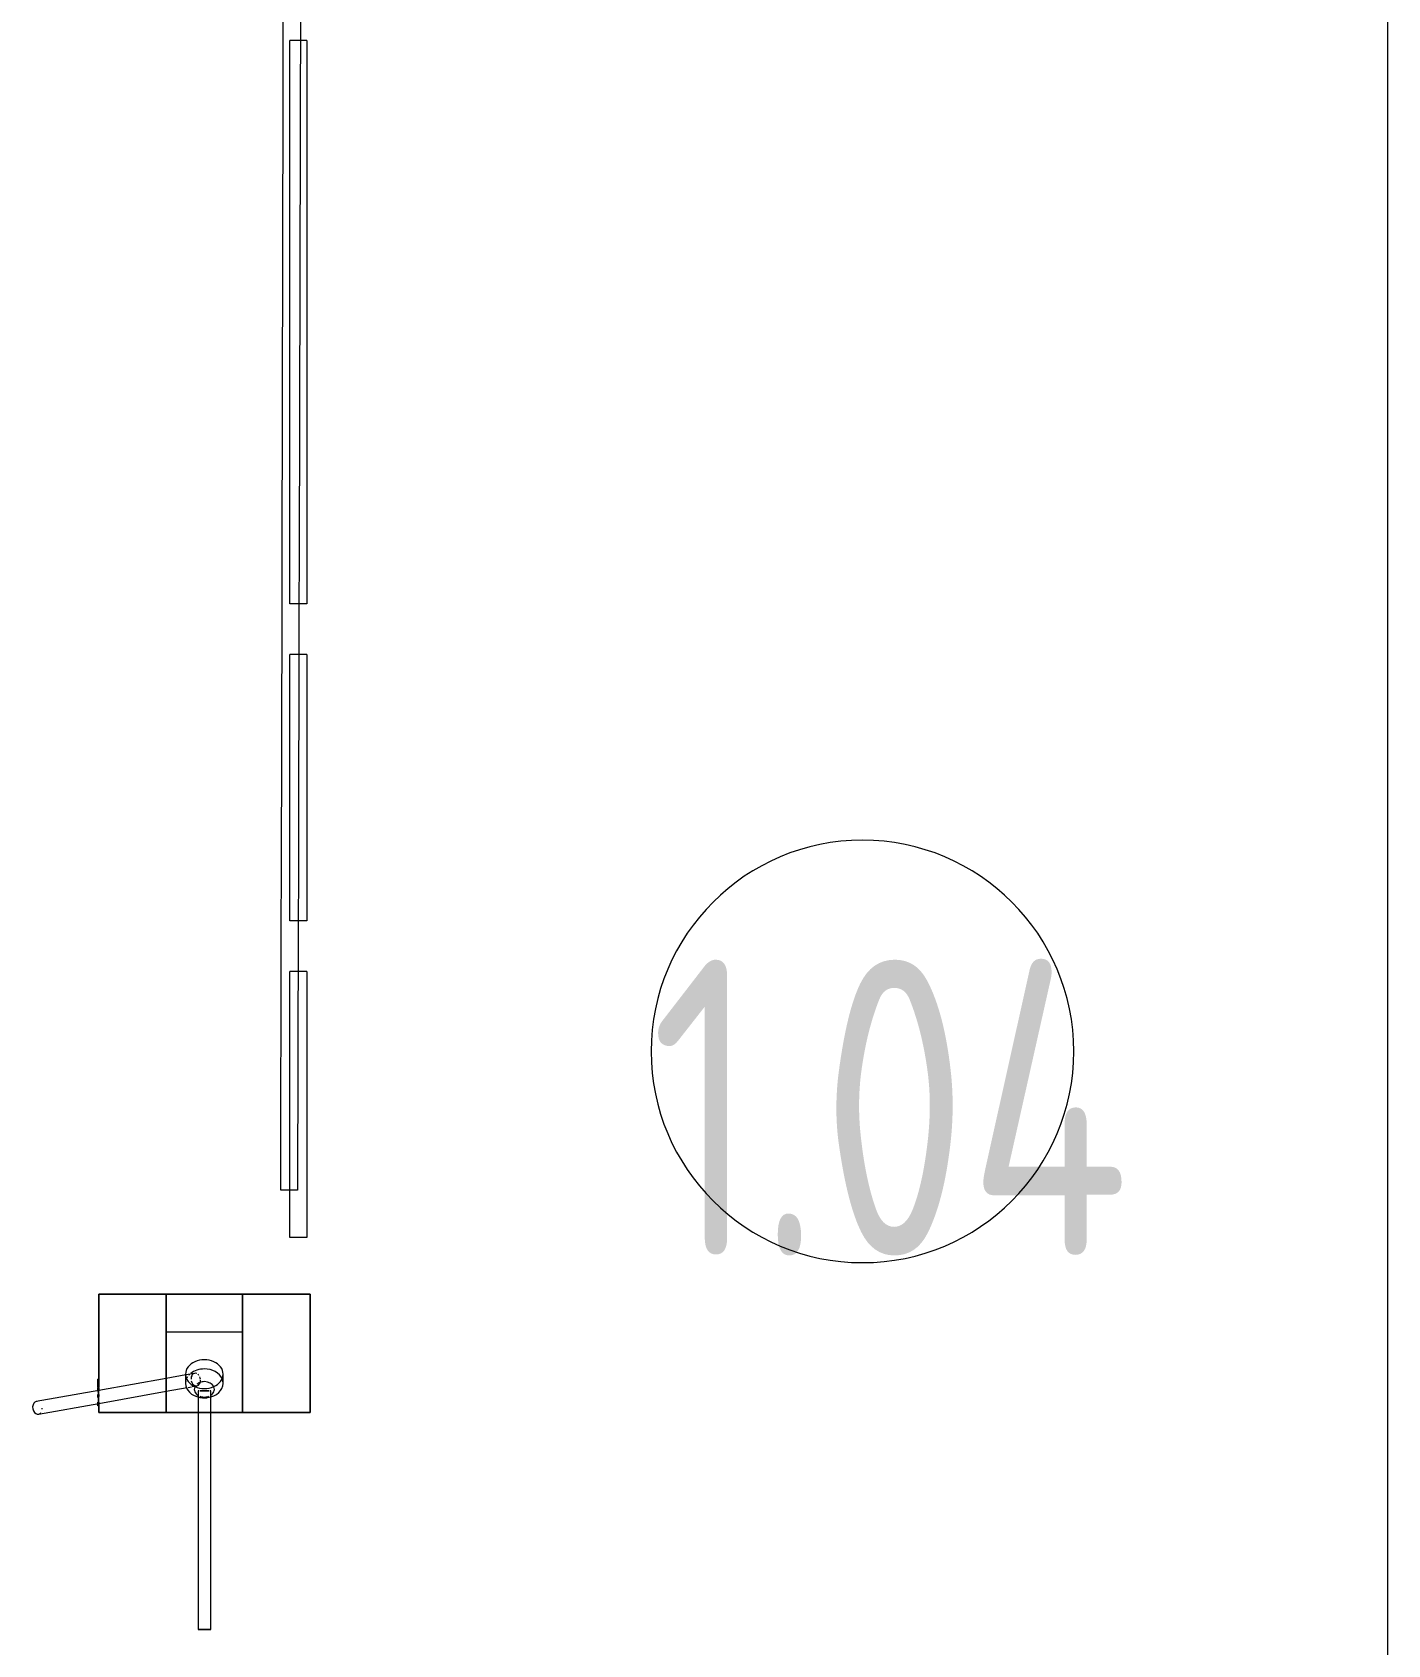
# Model space of a CAD drawing. Header units: millimetres. Extents: x -249154 to 415037, y -45458 to 354837.
# Drawn here: x 9368 to 12575, y 16700 to 20516 of the extents above; entities that cross this region are included whole.
import ezdxf

# ---------------------------------------------------------------- set-up
doc = ezdxf.new("R2010")
doc.units = ezdxf.units.MM
for name, color, linetype, lineweight in [('A-AREA-BNDY', 7, 'Continuous', 5), ('A-AREA-IDEN', 7, 'Continuous', 9), ('A-GENM', 7, 'Continuous', 9), ('I-WALL', 7, 'Continuous', 5), ('Оси', 7, 'Continuous', 9)]:
    doc.layers.add(name, color=color, linetype=linetype, lineweight=lineweight)
doc.layers.add('M-EQPM-1', color=7, linetype='Continuous', lineweight=9, true_color=0xb2b2b2)
doc.styles.add('СПДС', font='ГОСТ тип А.ttf', dxfattribs={"width": 0.9})

# ---------------------------------------------------------------- blocks, each defined once
blk = doc.blocks.new('Gotschlich_Турникет-трипод_Тумбовый_Modul_Cross _R18 - Modul Cross 2-Arm-31992132-Объем проектирования 1 этажа')
at = {"layer": 'A-GENM'}
for p, q in [((83, -250), (86.2, -250)), ((91.3, -250), (90.7, -250))]:
    blk.add_line(p, q, dxfattribs=at)
at = {"layer": 'M-EQPM-1'}
for p, q in [((-140, 250), (-140, 90)), ((-140, 90), (-140, 250)), ((-140, 250), (140, 250)), ((140, 250), (-140, 250)), ((140, 250), (140, 90)), ((140, 90), (140, 250)), ((-50.7, 90), (-140, 90)), ((-140, 90), (140, 90)), ((-140, 90), (-140, -90)), ((-140, 90), (-140, -90)), ((-140, -90), (-140, 90)), ((-140, 90), (-140, -90)), ((-140, 90), (140, 90)), ((-140, 90), (140, 90)), ((-140, -90), (-140, 90)), ((-140, 90), (-140, -90)), ((-140, 90), (140, 90)), ((-140, 90), (140, 90)), ((-140, 90), (140, 90)), ((-140, 90), (140, 90)), ((140, 90), (-50.7, 90)), ((-50.7, 90), (-50.7, -90)), ((140, -90), (140, 90)), ((140, -90), (140, 90)), ((140, 90), (140, -90)), ((140, -90), (140, 90)), ((140, 90), (140, -90)), ((70.8, 44.5), (49, 44.5)), ((94.8, 15), (88.7, 15)), ((140, 15), (94.8, 15)), ((653.7, 15), (140, 15)), ((47.1, -22.8), (50.9, -43.8)), ((77.3, -21.3), (76.7, -17.5)), ((78.6, -28.6), (77.7, -23.4)), ((80.4, -38.5), (79, -30.4)), ((88.7, -15), (94.8, -15)), ((94.8, -15), (140, -15)), ((140, -15), (653.7, -15)), ((49, -44.5), (70.8, -44.5)), ((50.9, -43.8), (59.1, -90)), ((89.6, -90), (80.9, -41)), ((140, -90), (-140, -90)), ((-140, -90), (-50.7, -90)), ((-140, -90), (140, -90)), ((140, -90), (-140, -90)), ((-140, -90), (140, -90)), ((140, -90), (-140, -90)), ((-140, -250), (-140, -90)), ((-140, -90), (-140, -250)), ((-140, -90), (59.2, -90)), ((-140, -90), (140, -90)), ((-50.7, -90), (140, -90)), ((59.1, -90), (87.7, -250)), ((64.5, -90), (67.3, -90)), ((67.8, -90), (71, -90)), ((71.6, -90), (74.9, -90)), ((75.6, -90), (78.8, -90)), ((79.4, -90), (82.4, -90)), ((83, -90), (85.4, -90)), ((89.1, -90), (140, -90)), ((118.2, -250), (89.6, -90)), ((140, -250), (140, -90)), ((140, -90), (140, -250)), ((-140, -250), (64.5, -250)), ((140, -250), (-140, -250)), ((63.6, -250), (60.8, -250)), ((60.8, -250), (63.6, -250)), ((60.8, -250), (60.8, -252)), ((63.6, -252), (60.8, -252)), ((60.8, -252), (63.6, -252)), ((64.9, -250), (62.5, -250)), ((62.5, -250), (65.8, -250)), ((62.5, -250), (62.5, -252)), ((65.8, -252), (62.5, -252)), ((62.5, -252), (64.9, -252)), ((63.6, -250), (65.8, -250)), ((63.6, -250), (63.6, -252)), ((65.8, -252), (63.6, -252)), ((63.9, -250), (65.6, -250)), ((63.9, -250), (63.9, -252)), ((65.6, -252), (63.9, -252)), ((65.7, -250), (64.5, -250)), ((64.5, -250), (64.5, -252)), ((64.5, -252), (65.7, -252)), ((65.6, -250), (64.9, -250)), ((64.9, -250), (64.9, -252)), ((64.9, -252), (65.6, -252)), ((65.6, -250), (65.7, -250)), ((66.4, -250), (65.6, -250)), ((65.7, -252), (65.6, -252)), ((65.6, -252), (66.4, -252)), ((65.7, -250), (67.2, -250)), ((65.7, -250), (65.7, -252)), ((67.2, -252), (65.7, -252)), ((65.8, -250), (78.2, -250)), ((65.8, -250), (65.8, -252)), ((78.2, -252), (65.8, -252)), ((78.2, -250), (66.4, -250)), ((66.4, -252), (78.2, -252)), ((67.2, -250), (78.2, -250)), ((77.5, -250), (67.2, -250)), ((67.2, -250), (77.5, -250)), ((67.2, -250), (67.2, -252)), ((67.2, -250), (73, -250)), ((76.7, -250), (67.2, -250)), ((67.2, -250), (77.5, -250)), ((77.5, -252), (67.2, -252)), ((67.2, -252), (77.5, -252)), ((78.2, -252), (67.2, -252)), ((67.2, -252), (76.7, -252)), ((73, -252), (67.2, -252)), ((69.5, -250), (68.9, -250)), ((68.9, -250), (68.9, -252)), ((68.9, -252), (69.5, -252)), ((69.8, -250), (69.5, -250)), ((69.5, -250), (69.5, -252)), ((69.5, -252), (70.9, -252)), ((70.3, -250), (69.8, -250)), ((70.9, -250), (70.3, -250)), ((78.2, -250), (70.9, -250)), ((70.9, -252), (78.2, -252)), ((73, -250), (74.2, -250)), ((73, -250), (73, -252)), ((74.2, -252), (73, -252)), ((74.2, -250), (75, -250)), ((75, -252), (74.2, -252)), ((75, -250), (78.2, -250)), ((75, -250), (75, -252)), ((78.2, -252), (75, -252)), ((78.1, -250), (76.7, -250)), ((76.7, -250), (76.7, -252)), ((76.7, -252), (78.1, -252)), ((77.5, -250), (77.9, -250)), ((77.5, -252), (77.5, -250)), ((78.3, -252), (77.5, -252)), ((77.9, -250), (78.3, -250)), ((78.6, -250), (77.9, -250)), ((77.9, -250), (77.9, -252)), ((77.9, -252), (78.6, -252)), ((80, -250), (78.1, -250)), ((78.1, -252), (80, -252)), ((78.2, -250), (79.3, -250)), ((78.2, -252), (78.2, -250)), ((79.3, -252), (78.2, -252)), ((78.3, -250), (79, -250)), ((79, -252), (78.3, -252)), ((80.3, -250), (78.6, -250)), ((78.6, -252), (80.3, -252)), ((79.3, -250), (79.3, -252)), ((80, -250), (80, -252)), ((80.3, -250), (83.1, -250)), ((83.1, -250), (80.3, -250)), ((80.3, -250), (80.3, -252)), ((80.3, -250), (80.3, -252)), ((80.3, -250), (88.1, -250)), ((80.3, -252), (83.1, -252)), ((83.1, -252), (80.3, -252)), ((81.4, -250), (81.4, -252)), ((86.3, -250), (83, -250)), ((83, -250), (86.2, -250)), ((83, -250), (83, -252)), ((86.2, -252), (83, -252)), ((83, -252), (86.3, -252)), ((83.1, -250), (83.1, -252)), ((86.2, -252), (86.2, -250)), ((86.9, -250), (86.3, -250)), ((86.3, -250), (86.3, -252)), ((86.3, -252), (86.9, -252)), ((86.9, -250), (86.9, -252)), ((88.3, -250), (87.5, -250)), ((87.5, -250), (87.5, -252)), ((87.5, -252), (88.3, -252)), ((87.7, -250), (114, -397.6)), ((89.2, -250), (88.3, -250)), ((88.3, -250), (88.3, -252)), ((88.3, -252), (89.2, -252)), ((90.1, -250), (89.2, -250)), ((89.2, -250), (89.2, -252)), ((89.2, -252), (90.1, -252)), ((90.1, -252), (90.1, -250)), ((91.3, -250), (90.7, -250)), ((90.7, -250), (90.7, -252)), ((90.7, -252), (91.3, -252)), ((91.3, -250), (91.3, -252)), ((91.5, -250), (91.5, -252)), ((93.7, -250), (93.7, -252)), ((94.6, -250), (94.6, -252)), ((96.9, -250), (96.9, -252)), ((97.1, -250), (99.1, -250)), ((97.1, -252), (97.1, -250)), ((99.1, -252), (97.1, -252)), ((99.1, -250), (99.9, -250)), ((99.1, -250), (99.1, -252)), ((99.9, -252), (99.1, -252)), ((99.9, -250), (102, -250)), ((99.9, -250), (99.9, -252)), ((102, -252), (99.9, -252)), ((102, -250), (102, -252)), ((102.1, -250), (102.1, -252)), ((102.1, -252), (104.5, -252)), ((104.5, -252), (102.1, -252)), ((105.3, -250), (105.3, -252)), ((106.9, -252), (106.9, -250)), ((106.9, -250), (106.9, -252)), ((107, -250), (107, -252)), ((107, -250), (107, -252)), ((110, -252), (110, -250)), ((110, -250), (110, -252)), ((110.1, -250), (110.1, -252)), ((110.1, -250), (110.1, -252)), ((111.8, -250), (111.8, -252)), ((111.9, -250), (111.9, -252)), ((115.5, -250), (117.8, -250)), ((115.5, -252), (115.5, -250)), ((117.8, -252), (115.5, -252)), ((117.8, -250), (115.6, -250)), ((115.6, -250), (115.6, -252)), ((115.6, -252), (117.8, -252)), ((116, -250), (116, -252)), ((120.2, -250), (117.8, -250)), ((117.8, -250), (117.8, -252)), ((117.8, -250), (117.8, -252)), ((117.8, -252), (120.2, -252)), ((117.9, -250), (140, -250)), ((143.6, -392.3), (118.2, -250)), ((123.8, -250), (119.8, -250)), ((119.8, -250), (123.8, -250)), ((119.8, -250), (119.8, -252)), ((123.8, -252), (119.8, -252)), ((119.8, -252), (123.8, -252)), ((120.1, -250), (123.8, -250)), ((120.1, -250), (120.1, -252)), ((123.8, -252), (120.1, -252)), ((123.8, -250), (120.2, -250)), ((120.2, -250), (120.2, -252)), ((120.2, -252), (123.8, -252)), ((123.8, -250), (123.8, -252)), ((123.8, -250), (123.8, -252))]:
    blk.add_line(p, q, dxfattribs=at)
for centre, major_axis, ratio, start_param, end_param in [((49, 0), (0, 44.5), 0.767231, 4.712389, 7.853982), ((70.8, 0), (0, 44.5), 0.767231, 0.334478, 1.570796), ((70.8, 0), (0, 44.5), 0.767231, 0, 0.261799), ((70.8, 0), (0, 44.5), 0.767231, 4.886662, 6.283185), ((49, 0), (0, 44.5), 0.767231, 1.570796, 4.712389), ((70.8, 0), (0, 44.5), 0.767231, 1.570796, 2.379658), ((85, 0), (0, 23.8), 0.767231, 0.363973, 1.570796), ((85, 0), (0, 23.8), 0.767231, 1.570796, 2.040343), ((85, 0), (0, 23.8), 0.767231, 5.969026, 6.597345), ((88.7, 0), (0, 15), 0.001848, 0, 0.523599), ((88.7, 0), (0, 15), 0.001848, 6.021386, 6.283185), ((88.7, 0), (0, 15), 0.001848, 5.759587, 6.021386), ((88.7, 0), (0, 15), 0.001848, 0.785398, 1.047198), ((88.7, 0), (0, 15), 0.001848, 4.974188, 5.497787), ((88.7, 0), (0, 15), 0.001848, 1.047198, 1.308997), ((88.7, 0), (0, 15), 0.001848, 4.712389, 4.925612), ((88.7, 0), (0, 15), 0.001848, 1.359645, 1.570796), ((88.7, 0), (0, 15), 0.001848, 1.570796, 1.781948), ((88.7, 0), (0, 15), 0.001848, 4.499166, 4.712389), ((85, 0), (0, 23.8), 0.767231, 5.415366, 5.943804), ((85, 0), (0, 23.8), 0.767231, 5.049822, 5.16316), ((85, 0), (0, 23.8), 0.767231, 4.887057, 5.046168), ((85, 0), (0, 23.8), 0.767231, 4.712389, 4.882857), ((70.8, 0), (0, 44.5), 0.767231, 4.803749, 4.886662), ((70.8, 0), (0, 44.5), 0.767231, 4.712389, 4.801245), ((653.7, 0), (0, 15), 0.001848, 0, 1.308972), ((653.7, 0), (0, 15), 0.001848, 4.712389, 6.283185), ((653.7, 0), (0, 15), 0.001848, 1.308997, 1.570771), ((653.7, 0), (0, 15), 0.001848, 1.570796, 1.832571), ((653.7, 0), (0, 15), 0.001848, 3.141593, 4.712389), ((61.9, -20.2), (14.8, 2.6), 0.738826, 2.696356, 3.743553), ((70.8, 0), (0, 44.5), 0.767231, 2.457546, 2.553981), ((61.9, -20.2), (14.8, 2.6), 0.738826, 2.172757, 2.434556), ((61.9, -20.2), (14.8, 2.6), 0.738826, 3.743553, 4.528951), ((61.9, -20.2), (14.8, 2.6), 0.738826, 1.48862, 1.910957), ((61.9, -20.2), (14.8, 2.6), 0.738826, 0.601961, 1.387359), ((61.9, -20.2), (14.8, 2.6), 0.738826, 4.790751, 5.837948), ((85, 0), (0, 23.8), 0.767231, 2.040343, 2.425584), ((70.8, 0), (0, 44.5), 0.767231, 3.141593, 4.474053), ((61.9, -20.2), (14.8, 2.6), 0.738826, 6.099748, 6.885146), ((85, 0), (0, 23.8), 0.767231, 2.61273, 2.77762), ((85, 0), (0, 23.8), 0.767231, 2.827433, 3.455752), ((88.7, 0), (0, 15), 0.001848, 1.832596, 2.094395), ((88.7, 0), (0, 15), 0.001848, 3.926991, 4.45059), ((88.7, 0), (0, 15), 0.001848, 2.094395, 2.356194), ((88.7, 0), (0, 15), 0.001848, 2.617994, 3.141593), ((88.7, 0), (0, 15), 0.001848, 3.141593, 3.665191), ((85, 0), (0, 23.8), 0.767231, 3.480974, 4.008753), ((85, 0), (0, 23.8), 0.767231, 4.261618, 4.371827), ((85, 0), (0, 23.8), 0.767231, 4.374955, 4.533819), ((85, 0), (0, 23.8), 0.767231, 4.537721, 4.707905), ((70.8, 0), (0, 44.5), 0.767231, 4.474053, 4.533992), ((70.8, 0), (0, 44.5), 0.767231, 4.535895, 4.618702), ((70.8, 0), (0, 44.5), 0.767231, 4.621029, 4.709763), ((653.7, 0), (0, 15), 0.001848, 1.832596, 3.141593), ((70.8, 0), (0, 44.5), 0.767231, 2.667963, 2.774392), ((70.8, 0), (0, 44.5), 0.767231, 2.994738, 3.141593), ((128.8, -395), (14.8, 2.6), 0.738826, 2.958155, 3.141593), ((128.8, -395), (14.8, 2.6), 0.738826, 3.141593, 3.743553), ((128.8, -395), (14.8, 2.6), 0.738826, 3.743553, 6.361547), ((128.8, -395), (14.8, 2.6), 0.738826, 1.227883, 1.387359), ((128.8, -395), (14.8, 2.6), 0.738826, 0.340161, 0.601961)]:
    blk.add_ellipse(centre, major_axis=major_axis, ratio=ratio, start_param=start_param, end_param=end_param, dxfattribs=at)
blk = doc.blocks.new('Марка_Помещения - Номер-25198446-Объем проектирования 1 этажа')
at = {"layer": 'A-AREA-IDEN'}
for start, end in [(360, 180), (180, 360)]:
    blk.add_arc((0, 0), 2.5, start, end, dxfattribs=at)

msp = doc.modelspace()

# ---------------------------------------------------------------- linework, layer by layer
at = {"layer": 'A-AREA-BNDY', "flags": 128}
msp.add_lwpolyline([(10002, 20608.7), (9998.8, 19275.3), (9998.6, 19155.3), (9997.1, 18525.3), (9996.8, 18405.3), (9995.3, 17775.3), (9955.3, 17775.4), (9956.8, 18405.4), (9957.1, 18525.4), (9958.6, 19155.4), (9958.8, 19275.4), (9962.2, 20725.1)], dxfattribs=at)
at = {"layer": 'I-WALL'}
for p, q in [((9977.3, 19163.2), (9977.3, 20496.6)), ((10017.3, 20496.6), (9977.3, 20496.6)), ((10017.3, 20496.6), (10017.3, 19163.2)), ((10017.3, 19163.2), (9977.3, 19163.2)), ((9977.3, 18413.2), (9977.3, 19043.2)), ((10017.3, 19043.2), (9977.3, 19043.2)), ((10017.3, 19043.2), (10017.3, 18413.2)), ((10017.3, 18413.2), (9977.3, 18413.2)), ((9977.3, 17663.2), (9977.3, 18293.2)), ((10017.3, 18293.2), (9977.3, 18293.2)), ((10017.3, 18293.2), (10017.3, 17663.2)), ((10017.3, 17663.2), (9977.3, 17663.2))]:
    msp.add_line(p, q, dxfattribs=at)
at = {"layer": 'Оси'}
msp.add_lwpolyline([(12574.7, -2042.3), (12574.7, 2957.7), (12574.7, 22262), (12574.7, 27262)], dxfattribs=at)

# ---------------------------------------------------------------- block references
at = {"layer": 'A-AREA-IDEN', "xscale": 199.9999999999999, "yscale": 199.9999999999999, "zscale": 199.9999999999999}
msp.add_blockref('Марка_Помещения - Номер-25198446-Объем проектирования 1 этажа', (11331.9, 18104), dxfattribs=at)
at = {"layer": 'M-EQPM-1', "rotation": 269.9999999999999}
msp.add_blockref('Gotschlich_Турникет-трипод_Тумбовый_Modul_Cross _R18 - Modul Cross 2-Arm-31992132-Объем проектирования 1 этажа', (9774.7, 17389.1), dxfattribs=at)

# ---------------------------------------------------------------- texts
at = {"layer": 'A-AREA-IDEN', "insert": (10830.2, 18321.1), "char_height": 700, "width": 1255.443, "attachment_point": 1, "style": 'СПДС'}
msp.add_mtext('1.04', dxfattribs=at)

doc.saveas('drawing.dxf')
